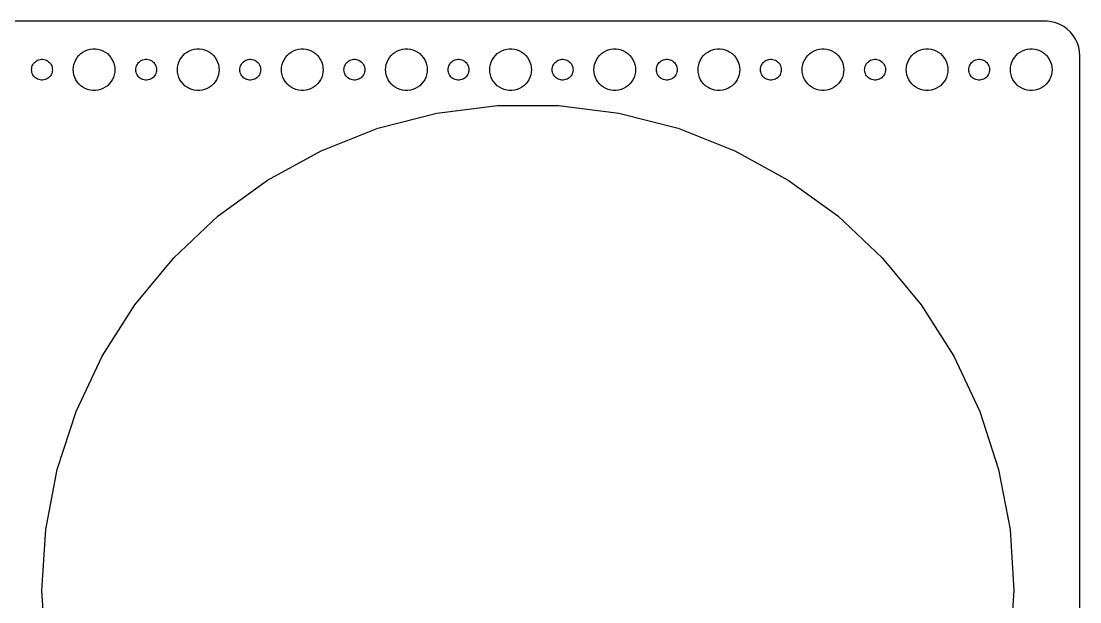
# Model space of a CAD drawing. Header units: metres. Extents: x -224 to 224, y -82 to 82.
# Drawn here: x 72 to 224.5, y -1.6 to 82 of the extents above; entities that cross this region are included whole.
import ezdxf

# ---------------------------------------------------------------- set-up
doc = ezdxf.new("R2010")
doc.units = ezdxf.units.M

msp = doc.modelspace()

# ---------------------------------------------------------------- linework, layer by layer
for p, q in [((219.814, 81.9901), (-219.814, 81.9901)), ((220.437, 81.9114), (219.814, 81.9901)), ((221.045, 81.7553), (220.437, 81.9114)), ((221.629, 81.5241), (221.045, 81.7553)), ((222.179, 81.2216), (221.629, 81.5241)), ((222.687, 80.8526), (222.179, 81.2216)), ((223.145, 80.4227), (222.687, 80.8526)), ((223.545, 79.9389), (223.145, 80.4227)), ((223.882, 79.4088), (223.545, 79.9389)), ((224.149, 78.8406), (223.882, 79.4088)), ((81.2227, 77.7145), (81.573, 77.8532)), ((81.573, 77.8532), (81.9379, 77.9469)), ((81.9379, 77.9469), (82.3116, 77.9941)), ((82.3116, 77.9941), (82.6884, 77.9941)), ((82.6884, 77.9941), (83.0621, 77.9469)), ((83.0621, 77.9469), (83.427, 77.8532)), ((83.427, 77.8532), (83.7773, 77.7145)), ((96.2227, 77.7145), (96.573, 77.8532)), ((96.573, 77.8532), (96.9379, 77.9469)), ((96.9379, 77.9469), (97.3116, 77.9941)), ((97.3116, 77.9941), (97.6884, 77.9941)), ((97.6884, 77.9941), (98.0621, 77.9469)), ((98.0621, 77.9469), (98.427, 77.8532)), ((98.427, 77.8532), (98.7773, 77.7145)), ((111.223, 77.7145), (111.573, 77.8532)), ((111.573, 77.8532), (111.938, 77.9469)), ((111.938, 77.9469), (112.312, 77.9941)), ((112.312, 77.9941), (112.688, 77.9941)), ((112.688, 77.9941), (113.062, 77.9469)), ((113.062, 77.9469), (113.427, 77.8532)), ((113.427, 77.8532), (113.777, 77.7145)), ((126.223, 77.7145), (126.573, 77.8532)), ((126.573, 77.8532), (126.938, 77.9469)), ((126.938, 77.9469), (127.312, 77.9941)), ((127.312, 77.9941), (127.688, 77.9941)), ((127.688, 77.9941), (128.062, 77.9469)), ((128.062, 77.9469), (128.427, 77.8532)), ((128.427, 77.8532), (128.777, 77.7145)), ((141.223, 77.7145), (141.573, 77.8532)), ((141.573, 77.8532), (141.938, 77.9469)), ((141.938, 77.9469), (142.312, 77.9941)), ((142.312, 77.9941), (142.688, 77.9941)), ((142.688, 77.9941), (143.062, 77.9469)), ((143.062, 77.9469), (143.427, 77.8532)), ((143.427, 77.8532), (143.777, 77.7145)), ((156.223, 77.7145), (156.573, 77.8532)), ((156.573, 77.8532), (156.938, 77.9469)), ((156.938, 77.9469), (157.312, 77.9941)), ((157.312, 77.9941), (157.688, 77.9941)), ((157.688, 77.9941), (158.062, 77.9469)), ((158.062, 77.9469), (158.427, 77.8532)), ((158.427, 77.8532), (158.777, 77.7145)), ((171.223, 77.7145), (171.573, 77.8532)), ((171.573, 77.8532), (171.938, 77.9469)), ((171.938, 77.9469), (172.312, 77.9941)), ((172.312, 77.9941), (172.688, 77.9941)), ((172.688, 77.9941), (173.062, 77.9469)), ((173.062, 77.9469), (173.427, 77.8532)), ((173.427, 77.8532), (173.777, 77.7145)), ((186.223, 77.7145), (186.573, 77.8532)), ((186.573, 77.8532), (186.938, 77.9469)), ((186.938, 77.9469), (187.312, 77.9941)), ((187.312, 77.9941), (187.688, 77.9941)), ((187.688, 77.9941), (188.062, 77.9469)), ((188.062, 77.9469), (188.427, 77.8532)), ((188.427, 77.8532), (188.777, 77.7145)), ((201.223, 77.7145), (201.573, 77.8532)), ((201.573, 77.8532), (201.938, 77.9469)), ((201.938, 77.9469), (202.312, 77.9941)), ((202.312, 77.9941), (202.688, 77.9941)), ((202.688, 77.9941), (203.062, 77.9469)), ((203.062, 77.9469), (203.427, 77.8532)), ((203.427, 77.8532), (203.777, 77.7145)), ((216.223, 77.7145), (216.573, 77.8532)), ((216.573, 77.8532), (216.938, 77.9469)), ((216.938, 77.9469), (217.312, 77.9941)), ((217.312, 77.9941), (217.688, 77.9941)), ((217.688, 77.9941), (218.062, 77.9469)), ((218.062, 77.9469), (218.427, 77.8532)), ((218.427, 77.8532), (218.777, 77.7145)), ((224.343, 78.2434), (224.149, 78.8406)), ((224.461, 77.6267), (224.343, 78.2434)), ((74.0439, 76.1558), (74.1963, 76.2665)), ((74.1963, 76.2665), (74.3613, 76.3572)), ((74.3613, 76.3572), (74.5365, 76.4266)), ((74.5365, 76.4266), (74.7189, 76.4734)), ((74.7189, 76.4734), (74.9058, 76.497)), ((74.9058, 76.497), (75.0942, 76.497)), ((75.0942, 76.497), (75.2811, 76.4734)), ((75.2811, 76.4734), (75.4635, 76.4266)), ((75.4635, 76.4266), (75.6387, 76.3572)), ((75.6387, 76.3572), (75.8037, 76.2665)), ((75.8037, 76.2665), (75.9561, 76.1558)), ((79.7107, 76.1044), (79.8711, 76.4453)), ((79.8711, 76.4453), (80.073, 76.7634)), ((80.073, 76.7634), (80.3131, 77.0536)), ((80.3131, 77.0536), (80.5877, 77.3115)), ((80.5877, 77.3115), (80.8925, 77.533)), ((80.8925, 77.533), (81.2227, 77.7145)), ((83.7773, 77.7145), (84.1075, 77.533)), ((84.1075, 77.533), (84.4123, 77.3115)), ((84.4123, 77.3115), (84.6869, 77.0536)), ((84.6869, 77.0536), (84.927, 76.7634)), ((84.927, 76.7634), (85.1289, 76.4453)), ((85.1289, 76.4453), (85.2893, 76.1044)), ((89.0439, 76.1558), (89.1963, 76.2665)), ((89.1963, 76.2665), (89.3613, 76.3572)), ((89.3613, 76.3572), (89.5365, 76.4266)), ((89.5365, 76.4266), (89.7189, 76.4734)), ((89.7189, 76.4734), (89.9058, 76.497)), ((89.9058, 76.497), (90.0942, 76.497)), ((90.0942, 76.497), (90.2811, 76.4734)), ((90.2811, 76.4734), (90.4635, 76.4266)), ((90.4635, 76.4266), (90.6387, 76.3572)), ((90.6387, 76.3572), (90.8037, 76.2665)), ((90.8037, 76.2665), (90.9561, 76.1558)), ((94.7107, 76.1044), (94.8711, 76.4453)), ((94.8711, 76.4453), (95.073, 76.7634)), ((95.073, 76.7634), (95.3131, 77.0536)), ((95.3131, 77.0536), (95.5877, 77.3115)), ((95.5877, 77.3115), (95.8925, 77.533)), ((95.8925, 77.533), (96.2227, 77.7145)), ((98.7773, 77.7145), (99.1075, 77.533)), ((99.1075, 77.533), (99.4123, 77.3115)), ((99.4123, 77.3115), (99.6869, 77.0536)), ((99.6869, 77.0536), (99.927, 76.7634)), ((99.927, 76.7634), (100.129, 76.4453)), ((100.129, 76.4453), (100.289, 76.1044)), ((104.044, 76.1558), (104.196, 76.2665)), ((104.196, 76.2665), (104.361, 76.3572)), ((104.361, 76.3572), (104.536, 76.4266)), ((104.536, 76.4266), (104.719, 76.4734)), ((104.719, 76.4734), (104.906, 76.497)), ((104.906, 76.497), (105.094, 76.497)), ((105.094, 76.497), (105.281, 76.4734)), ((105.281, 76.4734), (105.464, 76.4266)), ((105.464, 76.4266), (105.639, 76.3572)), ((105.639, 76.3572), (105.804, 76.2665)), ((105.804, 76.2665), (105.956, 76.1558)), ((109.711, 76.1044), (109.871, 76.4453)), ((109.871, 76.4453), (110.073, 76.7634)), ((110.073, 76.7634), (110.313, 77.0536)), ((110.313, 77.0536), (110.588, 77.3115)), ((110.588, 77.3115), (110.893, 77.533)), ((110.893, 77.533), (111.223, 77.7145)), ((113.777, 77.7145), (114.107, 77.533)), ((114.107, 77.533), (114.412, 77.3115)), ((114.412, 77.3115), (114.687, 77.0536)), ((114.687, 77.0536), (114.927, 76.7634)), ((114.927, 76.7634), (115.129, 76.4453)), ((115.129, 76.4453), (115.289, 76.1044)), ((119.044, 76.1558), (119.196, 76.2665)), ((119.196, 76.2665), (119.361, 76.3572)), ((119.361, 76.3572), (119.536, 76.4266)), ((119.536, 76.4266), (119.719, 76.4734)), ((119.719, 76.4734), (119.906, 76.497)), ((119.906, 76.497), (120.094, 76.497)), ((120.094, 76.497), (120.281, 76.4734)), ((120.281, 76.4734), (120.464, 76.4266)), ((120.464, 76.4266), (120.639, 76.3572)), ((120.639, 76.3572), (120.804, 76.2665)), ((120.804, 76.2665), (120.956, 76.1558)), ((124.711, 76.1044), (124.871, 76.4453)), ((124.871, 76.4453), (125.073, 76.7634)), ((125.073, 76.7634), (125.313, 77.0536)), ((125.313, 77.0536), (125.588, 77.3115)), ((125.588, 77.3115), (125.893, 77.533)), ((125.893, 77.533), (126.223, 77.7145)), ((128.777, 77.7145), (129.107, 77.533)), ((129.107, 77.533), (129.412, 77.3115)), ((129.412, 77.3115), (129.687, 77.0536)), ((129.687, 77.0536), (129.927, 76.7634)), ((129.927, 76.7634), (130.129, 76.4453)), ((130.129, 76.4453), (130.289, 76.1044)), ((134.044, 76.1558), (134.196, 76.2665)), ((134.196, 76.2665), (134.361, 76.3572)), ((134.361, 76.3572), (134.536, 76.4266)), ((134.536, 76.4266), (134.719, 76.4734)), ((134.719, 76.4734), (134.906, 76.497)), ((134.906, 76.497), (135.094, 76.497)), ((135.094, 76.497), (135.281, 76.4734)), ((135.281, 76.4734), (135.464, 76.4266)), ((135.464, 76.4266), (135.639, 76.3572)), ((135.639, 76.3572), (135.804, 76.2665)), ((135.804, 76.2665), (135.956, 76.1558)), ((139.711, 76.1044), (139.871, 76.4453)), ((139.871, 76.4453), (140.073, 76.7634)), ((140.073, 76.7634), (140.313, 77.0536)), ((140.313, 77.0536), (140.588, 77.3115)), ((140.588, 77.3115), (140.893, 77.533)), ((140.893, 77.533), (141.223, 77.7145)), ((143.777, 77.7145), (144.107, 77.533)), ((144.107, 77.533), (144.412, 77.3115)), ((144.412, 77.3115), (144.687, 77.0536)), ((144.687, 77.0536), (144.927, 76.7634)), ((144.927, 76.7634), (145.129, 76.4453)), ((145.129, 76.4453), (145.289, 76.1044)), ((149.044, 76.1558), (149.196, 76.2665)), ((149.196, 76.2665), (149.361, 76.3572)), ((149.361, 76.3572), (149.536, 76.4266)), ((149.536, 76.4266), (149.719, 76.4734)), ((149.719, 76.4734), (149.906, 76.497)), ((149.906, 76.497), (150.094, 76.497)), ((150.094, 76.497), (150.281, 76.4734)), ((150.281, 76.4734), (150.464, 76.4266)), ((150.464, 76.4266), (150.639, 76.3572)), ((150.639, 76.3572), (150.804, 76.2665)), ((150.804, 76.2665), (150.956, 76.1558)), ((154.711, 76.1044), (154.871, 76.4453)), ((154.871, 76.4453), (155.073, 76.7634)), ((155.073, 76.7634), (155.313, 77.0536)), ((155.313, 77.0536), (155.588, 77.3115)), ((155.588, 77.3115), (155.893, 77.533)), ((155.893, 77.533), (156.223, 77.7145)), ((158.777, 77.7145), (159.107, 77.533)), ((159.107, 77.533), (159.412, 77.3115)), ((159.412, 77.3115), (159.687, 77.0536)), ((159.687, 77.0536), (159.927, 76.7634)), ((159.927, 76.7634), (160.129, 76.4453)), ((160.129, 76.4453), (160.289, 76.1044)), ((164.044, 76.1558), (164.196, 76.2665)), ((164.196, 76.2665), (164.361, 76.3572)), ((164.361, 76.3572), (164.536, 76.4266)), ((164.536, 76.4266), (164.719, 76.4734)), ((164.719, 76.4734), (164.906, 76.497)), ((164.906, 76.497), (165.094, 76.497)), ((165.094, 76.497), (165.281, 76.4734)), ((165.281, 76.4734), (165.464, 76.4266)), ((165.464, 76.4266), (165.639, 76.3572)), ((165.639, 76.3572), (165.804, 76.2665)), ((165.804, 76.2665), (165.956, 76.1558)), ((169.711, 76.1044), (169.871, 76.4453)), ((169.871, 76.4453), (170.073, 76.7634)), ((170.073, 76.7634), (170.313, 77.0536)), ((170.313, 77.0536), (170.588, 77.3115)), ((170.588, 77.3115), (170.893, 77.533)), ((170.893, 77.533), (171.223, 77.7145)), ((173.777, 77.7145), (174.107, 77.533)), ((174.107, 77.533), (174.412, 77.3115)), ((174.412, 77.3115), (174.687, 77.0536)), ((174.687, 77.0536), (174.927, 76.7634)), ((174.927, 76.7634), (175.129, 76.4453)), ((175.129, 76.4453), (175.289, 76.1044)), ((179.044, 76.1558), (179.196, 76.2665)), ((179.196, 76.2665), (179.361, 76.3572)), ((179.361, 76.3572), (179.536, 76.4266)), ((179.536, 76.4266), (179.719, 76.4734)), ((179.719, 76.4734), (179.906, 76.497)), ((179.906, 76.497), (180.094, 76.497)), ((180.094, 76.497), (180.281, 76.4734)), ((180.281, 76.4734), (180.464, 76.4266)), ((180.464, 76.4266), (180.639, 76.3572)), ((180.639, 76.3572), (180.804, 76.2665)), ((180.804, 76.2665), (180.956, 76.1558)), ((184.711, 76.1044), (184.871, 76.4453)), ((184.871, 76.4453), (185.073, 76.7634)), ((185.073, 76.7634), (185.313, 77.0536)), ((185.313, 77.0536), (185.588, 77.3115)), ((185.588, 77.3115), (185.893, 77.533)), ((185.893, 77.533), (186.223, 77.7145)), ((188.777, 77.7145), (189.107, 77.533)), ((189.107, 77.533), (189.412, 77.3115)), ((189.412, 77.3115), (189.687, 77.0536)), ((189.687, 77.0536), (189.927, 76.7634)), ((189.927, 76.7634), (190.129, 76.4453)), ((190.129, 76.4453), (190.289, 76.1044)), ((194.044, 76.1558), (194.196, 76.2665)), ((194.196, 76.2665), (194.361, 76.3572)), ((194.361, 76.3572), (194.536, 76.4266)), ((194.536, 76.4266), (194.719, 76.4734)), ((194.719, 76.4734), (194.906, 76.497)), ((194.906, 76.497), (195.094, 76.497)), ((195.094, 76.497), (195.281, 76.4734)), ((195.281, 76.4734), (195.464, 76.4266)), ((195.464, 76.4266), (195.639, 76.3572)), ((195.639, 76.3572), (195.804, 76.2665)), ((195.804, 76.2665), (195.956, 76.1558)), ((199.711, 76.1044), (199.871, 76.4453)), ((199.871, 76.4453), (200.073, 76.7634)), ((200.073, 76.7634), (200.313, 77.0536)), ((200.313, 77.0536), (200.588, 77.3115)), ((200.588, 77.3115), (200.893, 77.533)), ((200.893, 77.533), (201.223, 77.7145)), ((203.777, 77.7145), (204.107, 77.533)), ((204.107, 77.533), (204.412, 77.3115)), ((204.412, 77.3115), (204.687, 77.0536)), ((204.687, 77.0536), (204.927, 76.7634)), ((204.927, 76.7634), (205.129, 76.4453)), ((205.129, 76.4453), (205.289, 76.1044)), ((209.044, 76.1558), (209.196, 76.2665)), ((209.196, 76.2665), (209.361, 76.3572)), ((209.361, 76.3572), (209.536, 76.4266)), ((209.536, 76.4266), (209.719, 76.4734)), ((209.719, 76.4734), (209.906, 76.497)), ((209.906, 76.497), (210.094, 76.497)), ((210.094, 76.497), (210.281, 76.4734)), ((210.281, 76.4734), (210.464, 76.4266)), ((210.464, 76.4266), (210.639, 76.3572)), ((210.639, 76.3572), (210.804, 76.2665)), ((210.804, 76.2665), (210.956, 76.1558)), ((214.711, 76.1044), (214.871, 76.4453)), ((214.871, 76.4453), (215.073, 76.7634)), ((215.073, 76.7634), (215.313, 77.0536)), ((215.313, 77.0536), (215.588, 77.3115)), ((215.588, 77.3115), (215.893, 77.533)), ((215.893, 77.533), (216.223, 77.7145)), ((218.777, 77.7145), (219.107, 77.533)), ((219.107, 77.533), (219.412, 77.3115)), ((219.412, 77.3115), (219.687, 77.0536)), ((219.687, 77.0536), (219.927, 76.7634)), ((219.927, 76.7634), (220.129, 76.4453)), ((220.129, 76.4453), (220.289, 76.1044)), ((224.5, 77), (224.461, 77.6267)), ((224.5, -77), (224.5, 77)), ((73.5, 75), (73.5118, 75.188)), ((73.5118, 74.812), (73.5, 75)), ((73.5118, 75.188), (73.5471, 75.373)), ((73.5471, 74.627), (73.5118, 74.812)), ((73.5471, 75.373), (73.6053, 75.5522)), ((73.6053, 75.5522), (73.6855, 75.7226)), ((73.6855, 75.7226), (73.7865, 75.8817)), ((73.7865, 75.8817), (73.9065, 76.0268)), ((73.9065, 76.0268), (74.0439, 76.1558)), ((75.9561, 76.1558), (76.0934, 76.0268)), ((76.0934, 76.0268), (76.2135, 75.8817)), ((76.2135, 75.8817), (76.3145, 75.7226)), ((76.3145, 75.7226), (76.3947, 75.5522)), ((76.3947, 75.5522), (76.4529, 75.373)), ((76.4529, 75.373), (76.4882, 75.188)), ((76.4882, 74.812), (76.4529, 74.627)), ((76.4882, 75.188), (76.5, 75)), ((76.5, 75), (76.4882, 74.812)), ((79.5, 75), (79.5237, 75.376)), ((79.5237, 74.624), (79.5, 75)), ((79.5237, 75.376), (79.5943, 75.7461)), ((79.5943, 75.7461), (79.7107, 76.1044)), ((85.2893, 76.1044), (85.4057, 75.7461)), ((85.4057, 75.7461), (85.4763, 75.376)), ((85.4763, 75.376), (85.5, 75)), ((85.5, 75), (85.4763, 74.624)), ((88.5, 75), (88.5118, 75.188)), ((88.5118, 74.812), (88.5, 75)), ((88.5118, 75.188), (88.5471, 75.373)), ((88.5471, 74.627), (88.5118, 74.812)), ((88.5471, 75.373), (88.6053, 75.5522)), ((88.6053, 75.5522), (88.6855, 75.7226)), ((88.6855, 75.7226), (88.7865, 75.8817)), ((88.7865, 75.8817), (88.9065, 76.0268)), ((88.9065, 76.0268), (89.0439, 76.1558)), ((90.9561, 76.1558), (91.0934, 76.0268)), ((91.0934, 76.0268), (91.2135, 75.8817)), ((91.2135, 75.8817), (91.3145, 75.7226)), ((91.3145, 75.7226), (91.3947, 75.5522)), ((91.3947, 75.5522), (91.4529, 75.373)), ((91.4529, 75.373), (91.4882, 75.188)), ((91.4882, 74.812), (91.4529, 74.627)), ((91.4882, 75.188), (91.5, 75)), ((91.5, 75), (91.4882, 74.812)), ((94.5, 75), (94.5237, 75.376)), ((94.5237, 74.624), (94.5, 75)), ((94.5237, 75.376), (94.5943, 75.7461)), ((94.5943, 75.7461), (94.7107, 76.1044)), ((100.289, 76.1044), (100.406, 75.7461)), ((100.406, 75.7461), (100.476, 75.376)), ((100.476, 75.376), (100.5, 75)), ((100.5, 75), (100.476, 74.624)), ((103.5, 75), (103.512, 75.188)), ((103.512, 74.812), (103.5, 75)), ((103.512, 75.188), (103.547, 75.373)), ((103.547, 74.627), (103.512, 74.812)), ((103.547, 75.373), (103.605, 75.5522)), ((103.605, 75.5522), (103.686, 75.7226)), ((103.686, 75.7226), (103.786, 75.8817)), ((103.786, 75.8817), (103.907, 76.0268)), ((103.907, 76.0268), (104.044, 76.1558)), ((105.956, 76.1558), (106.093, 76.0268)), ((106.093, 76.0268), (106.214, 75.8817)), ((106.214, 75.8817), (106.314, 75.7226)), ((106.314, 75.7226), (106.395, 75.5522)), ((106.395, 75.5522), (106.453, 75.373)), ((106.453, 75.373), (106.488, 75.188)), ((106.488, 74.812), (106.453, 74.627)), ((106.488, 75.188), (106.5, 75)), ((106.5, 75), (106.488, 74.812)), ((109.5, 75), (109.524, 75.376)), ((109.524, 74.624), (109.5, 75)), ((109.524, 75.376), (109.594, 75.7461)), ((109.594, 75.7461), (109.711, 76.1044)), ((115.289, 76.1044), (115.406, 75.7461)), ((115.406, 75.7461), (115.476, 75.376)), ((115.476, 75.376), (115.5, 75)), ((115.5, 75), (115.476, 74.624)), ((118.5, 75), (118.512, 75.188)), ((118.512, 74.812), (118.5, 75)), ((118.512, 75.188), (118.547, 75.373)), ((118.547, 74.627), (118.512, 74.812)), ((118.547, 75.373), (118.605, 75.5522)), ((118.605, 75.5522), (118.686, 75.7226)), ((118.686, 75.7226), (118.786, 75.8817)), ((118.786, 75.8817), (118.907, 76.0268)), ((118.907, 76.0268), (119.044, 76.1558)), ((120.956, 76.1558), (121.093, 76.0268)), ((121.093, 76.0268), (121.214, 75.8817)), ((121.214, 75.8817), (121.314, 75.7226)), ((121.314, 75.7226), (121.395, 75.5522)), ((121.395, 75.5522), (121.453, 75.373)), ((121.453, 75.373), (121.488, 75.188)), ((121.488, 74.812), (121.453, 74.627)), ((121.488, 75.188), (121.5, 75)), ((121.5, 75), (121.488, 74.812)), ((124.5, 75), (124.524, 75.376)), ((124.524, 74.624), (124.5, 75)), ((124.524, 75.376), (124.594, 75.7461)), ((124.594, 75.7461), (124.711, 76.1044)), ((130.289, 76.1044), (130.406, 75.7461)), ((130.406, 75.7461), (130.476, 75.376)), ((130.476, 75.376), (130.5, 75)), ((130.5, 75), (130.476, 74.624)), ((133.5, 75), (133.512, 75.188)), ((133.512, 74.812), (133.5, 75)), ((133.512, 75.188), (133.547, 75.373)), ((133.547, 74.627), (133.512, 74.812)), ((133.547, 75.373), (133.605, 75.5522)), ((133.605, 75.5522), (133.686, 75.7226)), ((133.686, 75.7226), (133.786, 75.8817)), ((133.786, 75.8817), (133.907, 76.0268)), ((133.907, 76.0268), (134.044, 76.1558)), ((135.956, 76.1558), (136.093, 76.0268)), ((136.093, 76.0268), (136.214, 75.8817)), ((136.214, 75.8817), (136.314, 75.7226)), ((136.314, 75.7226), (136.395, 75.5522)), ((136.395, 75.5522), (136.453, 75.373)), ((136.453, 75.373), (136.488, 75.188)), ((136.488, 74.812), (136.453, 74.627)), ((136.488, 75.188), (136.5, 75)), ((136.5, 75), (136.488, 74.812)), ((139.5, 75), (139.524, 75.376)), ((139.524, 74.624), (139.5, 75)), ((139.524, 75.376), (139.594, 75.7461)), ((139.594, 75.7461), (139.711, 76.1044)), ((145.289, 76.1044), (145.406, 75.7461)), ((145.406, 75.7461), (145.476, 75.376)), ((145.476, 75.376), (145.5, 75)), ((145.5, 75), (145.476, 74.624)), ((148.5, 75), (148.512, 75.188)), ((148.512, 74.812), (148.5, 75)), ((148.512, 75.188), (148.547, 75.373)), ((148.547, 74.627), (148.512, 74.812)), ((148.547, 75.373), (148.605, 75.5522)), ((148.605, 75.5522), (148.686, 75.7226)), ((148.686, 75.7226), (148.786, 75.8817)), ((148.786, 75.8817), (148.907, 76.0268)), ((148.907, 76.0268), (149.044, 76.1558)), ((150.956, 76.1558), (151.093, 76.0268)), ((151.093, 76.0268), (151.214, 75.8817)), ((151.214, 75.8817), (151.314, 75.7226)), ((151.314, 75.7226), (151.395, 75.5522)), ((151.395, 75.5522), (151.453, 75.373)), ((151.453, 75.373), (151.488, 75.188)), ((151.488, 74.812), (151.453, 74.627)), ((151.488, 75.188), (151.5, 75)), ((151.5, 75), (151.488, 74.812)), ((154.5, 75), (154.524, 75.376)), ((154.524, 74.624), (154.5, 75)), ((154.524, 75.376), (154.594, 75.7461)), ((154.594, 75.7461), (154.711, 76.1044)), ((160.289, 76.1044), (160.406, 75.7461)), ((160.406, 75.7461), (160.476, 75.376)), ((160.476, 75.376), (160.5, 75)), ((160.5, 75), (160.476, 74.624)), ((163.5, 75), (163.512, 75.188)), ((163.512, 74.812), (163.5, 75)), ((163.512, 75.188), (163.547, 75.373)), ((163.547, 74.627), (163.512, 74.812)), ((163.547, 75.373), (163.605, 75.5522)), ((163.605, 75.5522), (163.686, 75.7226)), ((163.686, 75.7226), (163.786, 75.8817)), ((163.786, 75.8817), (163.907, 76.0268)), ((163.907, 76.0268), (164.044, 76.1558)), ((165.956, 76.1558), (166.093, 76.0268)), ((166.093, 76.0268), (166.214, 75.8817)), ((166.214, 75.8817), (166.314, 75.7226)), ((166.314, 75.7226), (166.395, 75.5522)), ((166.395, 75.5522), (166.453, 75.373)), ((166.453, 75.373), (166.488, 75.188)), ((166.488, 74.812), (166.453, 74.627)), ((166.488, 75.188), (166.5, 75)), ((166.5, 75), (166.488, 74.812)), ((169.5, 75), (169.524, 75.376)), ((169.524, 74.624), (169.5, 75)), ((169.524, 75.376), (169.594, 75.7461)), ((169.594, 75.7461), (169.711, 76.1044)), ((175.289, 76.1044), (175.406, 75.7461)), ((175.406, 75.7461), (175.476, 75.376)), ((175.476, 75.376), (175.5, 75)), ((175.5, 75), (175.476, 74.624)), ((178.5, 75), (178.512, 75.188)), ((178.512, 74.812), (178.5, 75)), ((178.512, 75.188), (178.547, 75.373)), ((178.547, 74.627), (178.512, 74.812)), ((178.547, 75.373), (178.605, 75.5522)), ((178.605, 75.5522), (178.686, 75.7226)), ((178.686, 75.7226), (178.786, 75.8817)), ((178.786, 75.8817), (178.907, 76.0268)), ((178.907, 76.0268), (179.044, 76.1558)), ((180.956, 76.1558), (181.093, 76.0268)), ((181.093, 76.0268), (181.214, 75.8817)), ((181.214, 75.8817), (181.314, 75.7226)), ((181.314, 75.7226), (181.395, 75.5522)), ((181.395, 75.5522), (181.453, 75.373)), ((181.453, 75.373), (181.488, 75.188)), ((181.488, 74.812), (181.453, 74.627)), ((181.488, 75.188), (181.5, 75)), ((181.5, 75), (181.488, 74.812)), ((184.5, 75), (184.524, 75.376)), ((184.524, 74.624), (184.5, 75)), ((184.524, 75.376), (184.594, 75.7461)), ((184.594, 75.7461), (184.711, 76.1044)), ((190.289, 76.1044), (190.406, 75.7461)), ((190.406, 75.7461), (190.476, 75.376)), ((190.476, 75.376), (190.5, 75)), ((190.5, 75), (190.476, 74.624)), ((193.5, 75), (193.512, 75.188)), ((193.512, 74.812), (193.5, 75)), ((193.512, 75.188), (193.547, 75.373)), ((193.547, 74.627), (193.512, 74.812)), ((193.547, 75.373), (193.605, 75.5522)), ((193.605, 75.5522), (193.686, 75.7226)), ((193.686, 75.7226), (193.786, 75.8817)), ((193.786, 75.8817), (193.907, 76.0268)), ((193.907, 76.0268), (194.044, 76.1558)), ((195.956, 76.1558), (196.093, 76.0268)), ((196.093, 76.0268), (196.214, 75.8817)), ((196.214, 75.8817), (196.314, 75.7226)), ((196.314, 75.7226), (196.395, 75.5522)), ((196.395, 75.5522), (196.453, 75.373)), ((196.453, 75.373), (196.488, 75.188)), ((196.488, 74.812), (196.453, 74.627)), ((196.488, 75.188), (196.5, 75)), ((196.5, 75), (196.488, 74.812)), ((199.5, 75), (199.524, 75.376)), ((199.524, 74.624), (199.5, 75)), ((199.524, 75.376), (199.594, 75.7461)), ((199.594, 75.7461), (199.711, 76.1044)), ((205.289, 76.1044), (205.406, 75.7461)), ((205.406, 75.7461), (205.476, 75.376)), ((205.476, 75.376), (205.5, 75)), ((205.5, 75), (205.476, 74.624)), ((208.5, 75), (208.512, 75.188)), ((208.512, 74.812), (208.5, 75)), ((208.512, 75.188), (208.547, 75.373)), ((208.547, 74.627), (208.512, 74.812)), ((208.547, 75.373), (208.605, 75.5522)), ((208.605, 75.5522), (208.686, 75.7226)), ((208.686, 75.7226), (208.786, 75.8817)), ((208.786, 75.8817), (208.907, 76.0268)), ((208.907, 76.0268), (209.044, 76.1558)), ((210.956, 76.1558), (211.093, 76.0268)), ((211.093, 76.0268), (211.214, 75.8817)), ((211.214, 75.8817), (211.314, 75.7226)), ((211.314, 75.7226), (211.395, 75.5522)), ((211.395, 75.5522), (211.453, 75.373)), ((211.453, 75.373), (211.488, 75.188)), ((211.488, 74.812), (211.453, 74.627)), ((211.488, 75.188), (211.5, 75)), ((211.5, 75), (211.488, 74.812)), ((214.5, 75), (214.524, 75.376)), ((214.524, 74.624), (214.5, 75)), ((214.524, 75.376), (214.594, 75.7461)), ((214.594, 75.7461), (214.711, 76.1044)), ((220.289, 76.1044), (220.406, 75.7461)), ((220.406, 75.7461), (220.476, 75.376)), ((220.476, 75.376), (220.5, 75)), ((220.5, 75), (220.476, 74.624)), ((73.6053, 74.4478), (73.5471, 74.627)), ((73.6855, 74.2774), (73.6053, 74.4478)), ((73.7865, 74.1183), (73.6855, 74.2774)), ((73.9065, 73.9732), (73.7865, 74.1183)), ((74.0439, 73.8442), (73.9065, 73.9732)), ((74.1963, 73.7335), (74.0439, 73.8442)), ((74.3613, 73.6428), (74.1963, 73.7335)), ((74.5365, 73.5734), (74.3613, 73.6428)), ((74.7189, 73.5266), (74.5365, 73.5734)), ((74.9058, 73.503), (74.7189, 73.5266)), ((75.0942, 73.503), (74.9058, 73.503)), ((75.2811, 73.5266), (75.0942, 73.503)), ((75.4635, 73.5734), (75.2811, 73.5266)), ((75.6387, 73.6428), (75.4635, 73.5734)), ((75.8037, 73.7335), (75.6387, 73.6428)), ((75.9561, 73.8442), (75.8037, 73.7335)), ((76.0934, 73.9732), (75.9561, 73.8442)), ((76.2135, 74.1183), (76.0934, 73.9732)), ((76.3145, 74.2774), (76.2135, 74.1183)), ((76.3947, 74.4478), (76.3145, 74.2774)), ((76.4529, 74.627), (76.3947, 74.4478)), ((79.5943, 74.2539), (79.5237, 74.624)), ((79.7107, 73.8956), (79.5943, 74.2539)), ((79.8711, 73.5547), (79.7107, 73.8956)), ((80.073, 73.2366), (79.8711, 73.5547)), ((80.3131, 72.9464), (80.073, 73.2366)), ((84.927, 73.2366), (84.6869, 72.9464)), ((85.1289, 73.5547), (84.927, 73.2366)), ((85.2893, 73.8956), (85.1289, 73.5547)), ((85.4057, 74.2539), (85.2893, 73.8956)), ((85.4763, 74.624), (85.4057, 74.2539)), ((88.6053, 74.4478), (88.5471, 74.627)), ((88.6855, 74.2774), (88.6053, 74.4478)), ((88.7865, 74.1183), (88.6855, 74.2774)), ((88.9065, 73.9732), (88.7865, 74.1183)), ((89.0439, 73.8442), (88.9065, 73.9732)), ((89.1963, 73.7335), (89.0439, 73.8442)), ((89.3613, 73.6428), (89.1963, 73.7335)), ((89.5365, 73.5734), (89.3613, 73.6428)), ((89.7189, 73.5266), (89.5365, 73.5734)), ((89.9058, 73.503), (89.7189, 73.5266)), ((90.0942, 73.503), (89.9058, 73.503)), ((90.2811, 73.5266), (90.0942, 73.503)), ((90.4635, 73.5734), (90.2811, 73.5266)), ((90.6387, 73.6428), (90.4635, 73.5734)), ((90.8037, 73.7335), (90.6387, 73.6428)), ((90.9561, 73.8442), (90.8037, 73.7335)), ((91.0934, 73.9732), (90.9561, 73.8442)), ((91.2135, 74.1183), (91.0934, 73.9732)), ((91.3145, 74.2774), (91.2135, 74.1183)), ((91.3947, 74.4478), (91.3145, 74.2774)), ((91.4529, 74.627), (91.3947, 74.4478)), ((94.5943, 74.2539), (94.5237, 74.624)), ((94.7107, 73.8956), (94.5943, 74.2539)), ((94.8711, 73.5547), (94.7107, 73.8956)), ((95.073, 73.2366), (94.8711, 73.5547)), ((95.3131, 72.9464), (95.073, 73.2366)), ((99.927, 73.2366), (99.6869, 72.9464)), ((100.129, 73.5547), (99.927, 73.2366)), ((100.289, 73.8956), (100.129, 73.5547)), ((100.406, 74.2539), (100.289, 73.8956)), ((100.476, 74.624), (100.406, 74.2539)), ((103.605, 74.4478), (103.547, 74.627)), ((103.686, 74.2774), (103.605, 74.4478)), ((103.786, 74.1183), (103.686, 74.2774)), ((103.907, 73.9732), (103.786, 74.1183)), ((104.044, 73.8442), (103.907, 73.9732)), ((104.196, 73.7335), (104.044, 73.8442)), ((104.361, 73.6428), (104.196, 73.7335)), ((104.536, 73.5734), (104.361, 73.6428)), ((104.719, 73.5266), (104.536, 73.5734)), ((104.906, 73.503), (104.719, 73.5266)), ((105.094, 73.503), (104.906, 73.503)), ((105.281, 73.5266), (105.094, 73.503)), ((105.464, 73.5734), (105.281, 73.5266)), ((105.639, 73.6428), (105.464, 73.5734)), ((105.804, 73.7335), (105.639, 73.6428)), ((105.956, 73.8442), (105.804, 73.7335)), ((106.093, 73.9732), (105.956, 73.8442)), ((106.214, 74.1183), (106.093, 73.9732)), ((106.314, 74.2774), (106.214, 74.1183)), ((106.395, 74.4478), (106.314, 74.2774)), ((106.453, 74.627), (106.395, 74.4478)), ((109.594, 74.2539), (109.524, 74.624)), ((109.711, 73.8956), (109.594, 74.2539)), ((109.871, 73.5547), (109.711, 73.8956)), ((110.073, 73.2366), (109.871, 73.5547)), ((110.313, 72.9464), (110.073, 73.2366)), ((114.927, 73.2366), (114.687, 72.9464)), ((115.129, 73.5547), (114.927, 73.2366)), ((115.289, 73.8956), (115.129, 73.5547)), ((115.406, 74.2539), (115.289, 73.8956)), ((115.476, 74.624), (115.406, 74.2539)), ((118.605, 74.4478), (118.547, 74.627)), ((118.686, 74.2774), (118.605, 74.4478)), ((118.786, 74.1183), (118.686, 74.2774)), ((118.907, 73.9732), (118.786, 74.1183)), ((119.044, 73.8442), (118.907, 73.9732)), ((119.196, 73.7335), (119.044, 73.8442)), ((119.361, 73.6428), (119.196, 73.7335)), ((119.536, 73.5734), (119.361, 73.6428)), ((119.719, 73.5266), (119.536, 73.5734)), ((119.906, 73.503), (119.719, 73.5266)), ((120.094, 73.503), (119.906, 73.503)), ((120.281, 73.5266), (120.094, 73.503)), ((120.464, 73.5734), (120.281, 73.5266)), ((120.639, 73.6428), (120.464, 73.5734)), ((120.804, 73.7335), (120.639, 73.6428)), ((120.956, 73.8442), (120.804, 73.7335)), ((121.093, 73.9732), (120.956, 73.8442)), ((121.214, 74.1183), (121.093, 73.9732)), ((121.314, 74.2774), (121.214, 74.1183)), ((121.395, 74.4478), (121.314, 74.2774)), ((121.453, 74.627), (121.395, 74.4478)), ((124.594, 74.2539), (124.524, 74.624)), ((124.711, 73.8956), (124.594, 74.2539)), ((124.871, 73.5547), (124.711, 73.8956)), ((125.073, 73.2366), (124.871, 73.5547)), ((125.313, 72.9464), (125.073, 73.2366)), ((129.927, 73.2366), (129.687, 72.9464)), ((130.129, 73.5547), (129.927, 73.2366)), ((130.289, 73.8956), (130.129, 73.5547)), ((130.406, 74.2539), (130.289, 73.8956)), ((130.476, 74.624), (130.406, 74.2539)), ((133.605, 74.4478), (133.547, 74.627)), ((133.686, 74.2774), (133.605, 74.4478)), ((133.786, 74.1183), (133.686, 74.2774)), ((133.907, 73.9732), (133.786, 74.1183)), ((134.044, 73.8442), (133.907, 73.9732)), ((134.196, 73.7335), (134.044, 73.8442)), ((134.361, 73.6428), (134.196, 73.7335)), ((134.536, 73.5734), (134.361, 73.6428)), ((134.719, 73.5266), (134.536, 73.5734)), ((134.906, 73.503), (134.719, 73.5266)), ((135.094, 73.503), (134.906, 73.503)), ((135.281, 73.5266), (135.094, 73.503)), ((135.464, 73.5734), (135.281, 73.5266)), ((135.639, 73.6428), (135.464, 73.5734)), ((135.804, 73.7335), (135.639, 73.6428)), ((135.956, 73.8442), (135.804, 73.7335)), ((136.093, 73.9732), (135.956, 73.8442)), ((136.214, 74.1183), (136.093, 73.9732)), ((136.314, 74.2774), (136.214, 74.1183)), ((136.395, 74.4478), (136.314, 74.2774)), ((136.453, 74.627), (136.395, 74.4478)), ((139.594, 74.2539), (139.524, 74.624)), ((139.711, 73.8956), (139.594, 74.2539)), ((139.871, 73.5547), (139.711, 73.8956)), ((140.073, 73.2366), (139.871, 73.5547)), ((140.313, 72.9464), (140.073, 73.2366)), ((144.927, 73.2366), (144.687, 72.9464)), ((145.129, 73.5547), (144.927, 73.2366)), ((145.289, 73.8956), (145.129, 73.5547)), ((145.406, 74.2539), (145.289, 73.8956)), ((145.476, 74.624), (145.406, 74.2539)), ((148.605, 74.4478), (148.547, 74.627)), ((148.686, 74.2774), (148.605, 74.4478)), ((148.786, 74.1183), (148.686, 74.2774)), ((148.907, 73.9732), (148.786, 74.1183)), ((149.044, 73.8442), (148.907, 73.9732)), ((149.196, 73.7335), (149.044, 73.8442)), ((149.361, 73.6428), (149.196, 73.7335)), ((149.536, 73.5734), (149.361, 73.6428)), ((149.719, 73.5266), (149.536, 73.5734)), ((149.906, 73.503), (149.719, 73.5266)), ((150.094, 73.503), (149.906, 73.503)), ((150.281, 73.5266), (150.094, 73.503)), ((150.464, 73.5734), (150.281, 73.5266)), ((150.639, 73.6428), (150.464, 73.5734)), ((150.804, 73.7335), (150.639, 73.6428)), ((150.956, 73.8442), (150.804, 73.7335)), ((151.093, 73.9732), (150.956, 73.8442)), ((151.214, 74.1183), (151.093, 73.9732)), ((151.314, 74.2774), (151.214, 74.1183)), ((151.395, 74.4478), (151.314, 74.2774)), ((151.453, 74.627), (151.395, 74.4478)), ((154.594, 74.2539), (154.524, 74.624)), ((154.711, 73.8956), (154.594, 74.2539)), ((154.871, 73.5547), (154.711, 73.8956)), ((155.073, 73.2366), (154.871, 73.5547)), ((155.313, 72.9464), (155.073, 73.2366)), ((159.927, 73.2366), (159.687, 72.9464)), ((160.129, 73.5547), (159.927, 73.2366)), ((160.289, 73.8956), (160.129, 73.5547)), ((160.406, 74.2539), (160.289, 73.8956)), ((160.476, 74.624), (160.406, 74.2539)), ((163.605, 74.4478), (163.547, 74.627)), ((163.686, 74.2774), (163.605, 74.4478)), ((163.786, 74.1183), (163.686, 74.2774)), ((163.907, 73.9732), (163.786, 74.1183)), ((164.044, 73.8442), (163.907, 73.9732)), ((164.196, 73.7335), (164.044, 73.8442)), ((164.361, 73.6428), (164.196, 73.7335)), ((164.536, 73.5734), (164.361, 73.6428)), ((164.719, 73.5266), (164.536, 73.5734)), ((164.906, 73.503), (164.719, 73.5266)), ((165.094, 73.503), (164.906, 73.503)), ((165.281, 73.5266), (165.094, 73.503)), ((165.464, 73.5734), (165.281, 73.5266)), ((165.639, 73.6428), (165.464, 73.5734)), ((165.804, 73.7335), (165.639, 73.6428)), ((165.956, 73.8442), (165.804, 73.7335)), ((166.093, 73.9732), (165.956, 73.8442)), ((166.214, 74.1183), (166.093, 73.9732)), ((166.314, 74.2774), (166.214, 74.1183)), ((166.395, 74.4478), (166.314, 74.2774)), ((166.453, 74.627), (166.395, 74.4478)), ((169.594, 74.2539), (169.524, 74.624)), ((169.711, 73.8956), (169.594, 74.2539)), ((169.871, 73.5547), (169.711, 73.8956)), ((170.073, 73.2366), (169.871, 73.5547)), ((170.313, 72.9464), (170.073, 73.2366)), ((174.927, 73.2366), (174.687, 72.9464)), ((175.129, 73.5547), (174.927, 73.2366)), ((175.289, 73.8956), (175.129, 73.5547)), ((175.406, 74.2539), (175.289, 73.8956)), ((175.476, 74.624), (175.406, 74.2539)), ((178.605, 74.4478), (178.547, 74.627)), ((178.686, 74.2774), (178.605, 74.4478)), ((178.786, 74.1183), (178.686, 74.2774)), ((178.907, 73.9732), (178.786, 74.1183)), ((179.044, 73.8442), (178.907, 73.9732)), ((179.196, 73.7335), (179.044, 73.8442)), ((179.361, 73.6428), (179.196, 73.7335)), ((179.536, 73.5734), (179.361, 73.6428)), ((179.719, 73.5266), (179.536, 73.5734)), ((179.906, 73.503), (179.719, 73.5266)), ((180.094, 73.503), (179.906, 73.503)), ((180.281, 73.5266), (180.094, 73.503)), ((180.464, 73.5734), (180.281, 73.5266)), ((180.639, 73.6428), (180.464, 73.5734)), ((180.804, 73.7335), (180.639, 73.6428)), ((180.956, 73.8442), (180.804, 73.7335)), ((181.093, 73.9732), (180.956, 73.8442)), ((181.214, 74.1183), (181.093, 73.9732)), ((181.314, 74.2774), (181.214, 74.1183)), ((181.395, 74.4478), (181.314, 74.2774)), ((181.453, 74.627), (181.395, 74.4478)), ((184.594, 74.2539), (184.524, 74.624)), ((184.711, 73.8956), (184.594, 74.2539)), ((184.871, 73.5547), (184.711, 73.8956)), ((185.073, 73.2366), (184.871, 73.5547)), ((185.313, 72.9464), (185.073, 73.2366)), ((189.927, 73.2366), (189.687, 72.9464)), ((190.129, 73.5547), (189.927, 73.2366)), ((190.289, 73.8956), (190.129, 73.5547)), ((190.406, 74.2539), (190.289, 73.8956)), ((190.476, 74.624), (190.406, 74.2539)), ((193.605, 74.4478), (193.547, 74.627)), ((193.686, 74.2774), (193.605, 74.4478)), ((193.786, 74.1183), (193.686, 74.2774)), ((193.907, 73.9732), (193.786, 74.1183)), ((194.044, 73.8442), (193.907, 73.9732)), ((194.196, 73.7335), (194.044, 73.8442)), ((194.361, 73.6428), (194.196, 73.7335)), ((194.536, 73.5734), (194.361, 73.6428)), ((194.719, 73.5266), (194.536, 73.5734)), ((194.906, 73.503), (194.719, 73.5266)), ((195.094, 73.503), (194.906, 73.503)), ((195.281, 73.5266), (195.094, 73.503)), ((195.464, 73.5734), (195.281, 73.5266)), ((195.639, 73.6428), (195.464, 73.5734)), ((195.804, 73.7335), (195.639, 73.6428)), ((195.956, 73.8442), (195.804, 73.7335)), ((196.093, 73.9732), (195.956, 73.8442)), ((196.214, 74.1183), (196.093, 73.9732)), ((196.314, 74.2774), (196.214, 74.1183)), ((196.395, 74.4478), (196.314, 74.2774)), ((196.453, 74.627), (196.395, 74.4478)), ((199.594, 74.2539), (199.524, 74.624)), ((199.711, 73.8956), (199.594, 74.2539)), ((199.871, 73.5547), (199.711, 73.8956)), ((200.073, 73.2366), (199.871, 73.5547)), ((200.313, 72.9464), (200.073, 73.2366)), ((204.927, 73.2366), (204.687, 72.9464)), ((205.129, 73.5547), (204.927, 73.2366)), ((205.289, 73.8956), (205.129, 73.5547)), ((205.406, 74.2539), (205.289, 73.8956)), ((205.476, 74.624), (205.406, 74.2539)), ((208.605, 74.4478), (208.547, 74.627)), ((208.686, 74.2774), (208.605, 74.4478)), ((208.786, 74.1183), (208.686, 74.2774)), ((208.907, 73.9732), (208.786, 74.1183)), ((209.044, 73.8442), (208.907, 73.9732)), ((209.196, 73.7335), (209.044, 73.8442)), ((209.361, 73.6428), (209.196, 73.7335)), ((209.536, 73.5734), (209.361, 73.6428)), ((209.719, 73.5266), (209.536, 73.5734)), ((209.906, 73.503), (209.719, 73.5266)), ((210.094, 73.503), (209.906, 73.503)), ((210.281, 73.5266), (210.094, 73.503)), ((210.464, 73.5734), (210.281, 73.5266)), ((210.639, 73.6428), (210.464, 73.5734)), ((210.804, 73.7335), (210.639, 73.6428)), ((210.956, 73.8442), (210.804, 73.7335)), ((211.093, 73.9732), (210.956, 73.8442)), ((211.214, 74.1183), (211.093, 73.9732)), ((211.314, 74.2774), (211.214, 74.1183)), ((211.395, 74.4478), (211.314, 74.2774)), ((211.453, 74.627), (211.395, 74.4478)), ((214.594, 74.2539), (214.524, 74.624)), ((214.711, 73.8956), (214.594, 74.2539)), ((214.871, 73.5547), (214.711, 73.8956)), ((215.073, 73.2366), (214.871, 73.5547)), ((215.313, 72.9464), (215.073, 73.2366)), ((219.927, 73.2366), (219.687, 72.9464)), ((220.129, 73.5547), (219.927, 73.2366)), ((220.289, 73.8956), (220.129, 73.5547)), ((220.406, 74.2539), (220.289, 73.8956)), ((220.476, 74.624), (220.406, 74.2539)), ((80.5877, 72.6885), (80.3131, 72.9464)), ((80.8925, 72.467), (80.5877, 72.6885)), ((81.2227, 72.2855), (80.8925, 72.467)), ((81.573, 72.1468), (81.2227, 72.2855)), ((81.9379, 72.0531), (81.573, 72.1468)), ((82.3116, 72.0059), (81.9379, 72.0531)), ((82.6884, 72.0059), (82.3116, 72.0059)), ((83.0621, 72.0531), (82.6884, 72.0059)), ((83.427, 72.1468), (83.0621, 72.0531)), ((83.7773, 72.2855), (83.427, 72.1468)), ((84.1075, 72.467), (83.7773, 72.2855)), ((84.4123, 72.6885), (84.1075, 72.467)), ((84.6869, 72.9464), (84.4123, 72.6885)), ((95.5877, 72.6885), (95.3131, 72.9464)), ((95.8925, 72.467), (95.5877, 72.6885)), ((96.2227, 72.2855), (95.8925, 72.467)), ((96.573, 72.1468), (96.2227, 72.2855)), ((96.9379, 72.0531), (96.573, 72.1468)), ((97.3116, 72.0059), (96.9379, 72.0531)), ((97.6884, 72.0059), (97.3116, 72.0059)), ((98.0621, 72.0531), (97.6884, 72.0059)), ((98.427, 72.1468), (98.0621, 72.0531)), ((98.7773, 72.2855), (98.427, 72.1468)), ((99.1075, 72.467), (98.7773, 72.2855)), ((99.4123, 72.6885), (99.1075, 72.467)), ((99.6869, 72.9464), (99.4123, 72.6885)), ((110.588, 72.6885), (110.313, 72.9464)), ((110.893, 72.467), (110.588, 72.6885)), ((111.223, 72.2855), (110.893, 72.467)), ((111.573, 72.1468), (111.223, 72.2855)), ((111.938, 72.0531), (111.573, 72.1468)), ((112.312, 72.0059), (111.938, 72.0531)), ((112.688, 72.0059), (112.312, 72.0059)), ((113.062, 72.0531), (112.688, 72.0059)), ((113.427, 72.1468), (113.062, 72.0531)), ((113.777, 72.2855), (113.427, 72.1468)), ((114.107, 72.467), (113.777, 72.2855)), ((114.412, 72.6885), (114.107, 72.467)), ((114.687, 72.9464), (114.412, 72.6885)), ((125.588, 72.6885), (125.313, 72.9464)), ((125.893, 72.467), (125.588, 72.6885)), ((126.223, 72.2855), (125.893, 72.467)), ((126.573, 72.1468), (126.223, 72.2855)), ((126.938, 72.0531), (126.573, 72.1468)), ((127.312, 72.0059), (126.938, 72.0531)), ((127.688, 72.0059), (127.312, 72.0059)), ((128.062, 72.0531), (127.688, 72.0059)), ((128.427, 72.1468), (128.062, 72.0531)), ((128.777, 72.2855), (128.427, 72.1468)), ((129.107, 72.467), (128.777, 72.2855)), ((129.412, 72.6885), (129.107, 72.467)), ((129.687, 72.9464), (129.412, 72.6885)), ((140.588, 72.6885), (140.313, 72.9464)), ((140.893, 72.467), (140.588, 72.6885)), ((141.223, 72.2855), (140.893, 72.467)), ((141.573, 72.1468), (141.223, 72.2855)), ((141.938, 72.0531), (141.573, 72.1468)), ((142.312, 72.0059), (141.938, 72.0531)), ((142.688, 72.0059), (142.312, 72.0059)), ((143.062, 72.0531), (142.688, 72.0059)), ((143.427, 72.1468), (143.062, 72.0531)), ((143.777, 72.2855), (143.427, 72.1468)), ((144.107, 72.467), (143.777, 72.2855)), ((144.412, 72.6885), (144.107, 72.467)), ((144.687, 72.9464), (144.412, 72.6885)), ((155.588, 72.6885), (155.313, 72.9464)), ((155.893, 72.467), (155.588, 72.6885)), ((156.223, 72.2855), (155.893, 72.467)), ((156.573, 72.1468), (156.223, 72.2855)), ((156.938, 72.0531), (156.573, 72.1468)), ((157.312, 72.0059), (156.938, 72.0531)), ((157.688, 72.0059), (157.312, 72.0059)), ((158.062, 72.0531), (157.688, 72.0059)), ((158.427, 72.1468), (158.062, 72.0531)), ((158.777, 72.2855), (158.427, 72.1468)), ((159.107, 72.467), (158.777, 72.2855)), ((159.412, 72.6885), (159.107, 72.467)), ((159.687, 72.9464), (159.412, 72.6885)), ((170.588, 72.6885), (170.313, 72.9464)), ((170.893, 72.467), (170.588, 72.6885)), ((171.223, 72.2855), (170.893, 72.467)), ((171.573, 72.1468), (171.223, 72.2855)), ((171.938, 72.0531), (171.573, 72.1468)), ((172.312, 72.0059), (171.938, 72.0531)), ((172.688, 72.0059), (172.312, 72.0059)), ((173.062, 72.0531), (172.688, 72.0059)), ((173.427, 72.1468), (173.062, 72.0531)), ((173.777, 72.2855), (173.427, 72.1468)), ((174.107, 72.467), (173.777, 72.2855)), ((174.412, 72.6885), (174.107, 72.467)), ((174.687, 72.9464), (174.412, 72.6885)), ((185.588, 72.6885), (185.313, 72.9464)), ((185.893, 72.467), (185.588, 72.6885)), ((186.223, 72.2855), (185.893, 72.467)), ((186.573, 72.1468), (186.223, 72.2855)), ((186.938, 72.0531), (186.573, 72.1468)), ((187.312, 72.0059), (186.938, 72.0531)), ((187.688, 72.0059), (187.312, 72.0059)), ((188.062, 72.0531), (187.688, 72.0059)), ((188.427, 72.1468), (188.062, 72.0531)), ((188.777, 72.2855), (188.427, 72.1468)), ((189.107, 72.467), (188.777, 72.2855)), ((189.412, 72.6885), (189.107, 72.467)), ((189.687, 72.9464), (189.412, 72.6885)), ((200.588, 72.6885), (200.313, 72.9464)), ((200.893, 72.467), (200.588, 72.6885)), ((201.223, 72.2855), (200.893, 72.467)), ((201.573, 72.1468), (201.223, 72.2855)), ((201.938, 72.0531), (201.573, 72.1468)), ((202.312, 72.0059), (201.938, 72.0531)), ((202.688, 72.0059), (202.312, 72.0059)), ((203.062, 72.0531), (202.688, 72.0059)), ((203.427, 72.1468), (203.062, 72.0531)), ((203.777, 72.2855), (203.427, 72.1468)), ((204.107, 72.467), (203.777, 72.2855)), ((204.412, 72.6885), (204.107, 72.467)), ((204.687, 72.9464), (204.412, 72.6885)), ((215.588, 72.6885), (215.313, 72.9464)), ((215.893, 72.467), (215.588, 72.6885)), ((216.223, 72.2855), (215.893, 72.467)), ((216.573, 72.1468), (216.223, 72.2855)), ((216.938, 72.0531), (216.573, 72.1468)), ((217.312, 72.0059), (216.938, 72.0531)), ((217.688, 72.0059), (217.312, 72.0059)), ((218.062, 72.0531), (217.688, 72.0059)), ((218.427, 72.1468), (218.062, 72.0531)), ((218.777, 72.2855), (218.427, 72.1468)), ((219.107, 72.467), (218.777, 72.2855)), ((219.412, 72.6885), (219.107, 72.467)), ((219.687, 72.9464), (219.412, 72.6885)), ((123.369, 66.574), (131.883, 68.7601)), ((131.883, 68.7601), (140.605, 69.8619)), ((140.605, 69.8619), (149.395, 69.8619)), ((149.395, 69.8619), (158.117, 68.7601)), ((158.117, 68.7601), (166.631, 66.574)), ((115.195, 63.3379), (123.369, 66.574)), ((166.631, 66.574), (174.805, 63.3379)), ((107.492, 59.103), (115.195, 63.3379)), ((174.805, 63.3379), (182.508, 59.103)), ((100.38, 53.9359), (107.492, 59.103)), ((182.508, 59.103), (189.62, 53.9359)), ((93.9722, 47.9183), (100.38, 53.9359)), ((189.62, 53.9359), (196.028, 47.9183)), ((88.3688, 41.145), (93.9722, 47.9183)), ((196.028, 47.9183), (201.631, 41.145)), ((83.6585, 33.7227), (88.3688, 41.145)), ((201.631, 41.145), (206.341, 33.7227)), ((79.9156, 25.7687), (83.6585, 33.7227)), ((206.341, 33.7227), (210.084, 25.7687)), ((77.1992, 17.4083), (79.9156, 25.7687)), ((210.084, 25.7687), (212.801, 17.4083)), ((75.552, 8.77332), (77.1992, 17.4083)), ((212.801, 17.4083), (214.448, 8.77332)), ((75, 0), (75.552, 8.77332)), ((214.448, 8.77332), (215, 0)), ((75.552, -8.77332), (75, 0)), ((215, 0), (214.448, -8.77332))]:
    msp.add_line(p, q)

doc.saveas('drawing.dxf')
